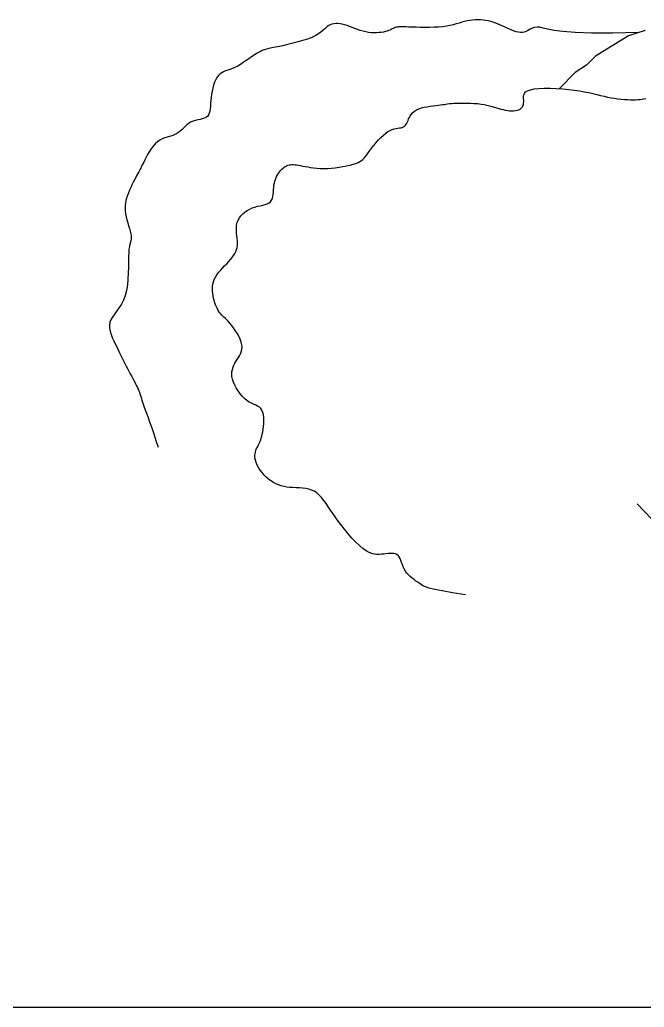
# Model space of a CAD drawing. Header units: millimetres. Extents: x 87938 to 265635, y 330093 to 434310.
# Drawn here: x 180578 to 186159, y 365241 to 374065 of the extents above; entities that cross this region are included whole.
import ezdxf

# ---------------------------------------------------------------- set-up
doc = ezdxf.new("R2010")
doc.units = ezdxf.units.MM
doc.layers.add('www.cad-blocks.net', color=7, linetype='Continuous')

# ---------------------------------------------------------------- blocks, each defined once
blk = doc.blocks.new('A$C315A1E4F')
for p, q in [((1807.4, 8022.1), (1793.6, 8017.4)), ((1822.3, 8025.1), (1807.4, 8022.1)), ((1838.1, 8026.4), (1822.3, 8025.1)), ((1854.9, 8026), (1838.1, 8026.4)), ((1872.6, 8024.1), (1854.9, 8026)), ((1891, 8020.7), (1872.6, 8024.1)), ((2817.4, 8023.6), (2792.8, 8016.9)), ((2840.6, 8030.3), (2817.4, 8023.6)), ((2862.7, 8036.9), (2840.6, 8030.3)), ((2884.3, 8042.9), (2862.7, 8036.9)), ((2905.7, 8048.1), (2884.3, 8042.9)), ((2927.3, 8052.2), (2905.7, 8048.1)), ((2949, 8055.1), (2927.3, 8052.2)), ((2970.8, 8056.9), (2949, 8055.1)), ((2992.5, 8057.4), (2970.8, 8056.9)), ((3014.2, 8056.9), (2992.5, 8057.4)), ((3035.6, 8055.1), (3014.2, 8056.9)), ((3056.7, 8052.2), (3035.6, 8055.1)), ((3077.5, 8048.1), (3056.7, 8052.2)), ((3097.8, 8042.9), (3077.5, 8048.1)), ((3117.7, 8036.7), (3097.8, 8042.9)), ((3137.2, 8029.7), (3117.7, 8036.7)), ((3156.5, 8022), (3137.2, 8029.7)), ((3175.5, 8013.9), (3156.5, 8022)), ((1698.6, 7943), (1676.2, 7929.6)), ((1717.2, 7956.3), (1698.6, 7943)), ((1732.7, 7969.2), (1717.2, 7956.3)), ((1745.9, 7981.4), (1732.7, 7969.2)), ((1757.8, 7992.6), (1745.9, 7981.4)), ((1769.2, 8002.5), (1757.8, 7992.6)), ((1780.9, 8010.8), (1769.2, 8002.5)), ((1793.6, 8017.4), (1780.9, 8010.8)), ((1910.3, 8015.8), (1891, 8020.7)), ((1930.2, 8009.6), (1910.3, 8015.8)), ((1950.8, 8002.3), (1930.2, 8009.6)), ((1971.8, 7994.4), (1950.8, 8002.3)), ((1993.3, 7986.3), (1971.8, 7994.4)), ((2015.2, 7978.2), (1993.3, 7986.3)), ((2037.3, 7970.7), (2015.2, 7978.2)), ((2059.6, 7964), (2037.3, 7970.7)), ((2082, 7958.6), (2059.6, 7964)), ((2104.4, 7954.7), (2082, 7958.6)), ((2126.5, 7952.3), (2104.4, 7954.7)), ((2148.1, 7951.3), (2126.5, 7952.3)), ((2169.1, 7951.5), (2148.1, 7951.3)), ((2189.1, 7952.7), (2169.1, 7951.5)), ((2208, 7954.8), (2189.1, 7952.7)), ((2225.4, 7957.6), (2208, 7954.8)), ((2241.3, 7961.1), (2225.4, 7957.6)), ((2255.3, 7965), (2241.3, 7961.1)), ((2267.7, 7969.3), (2255.3, 7965)), ((2278.7, 7973.7), (2267.7, 7969.3)), ((2288.6, 7978.2), (2278.7, 7973.7)), ((2297.5, 7982.5), (2288.6, 7978.2)), ((2305.7, 7986.6), (2297.5, 7982.5)), ((2313.4, 7990.3), (2305.7, 7986.6)), ((2320.9, 7993.4), (2313.4, 7990.3)), ((2328.5, 7995.9), (2320.9, 7993.4)), ((2336.6, 7997.7), (2328.5, 7995.9)), ((2345.9, 7998.9), (2336.6, 7997.7)), ((2357, 7999.6), (2345.9, 7998.9)), ((2370.4, 7999.9), (2357, 7999.6)), ((2386.7, 7999.7), (2370.4, 7999.9)), ((2406.5, 7999.2), (2386.7, 7999.7)), ((2430.4, 7998.4), (2406.5, 7999.2)), ((2458.7, 7997.4), (2430.4, 7998.4)), ((2490.7, 7996.3), (2458.7, 7997.4)), ((2525.5, 7995.5), (2490.7, 7996.3)), ((2562, 7995), (2525.5, 7995.5)), ((2599.3, 7995.1), (2562, 7995)), ((2636.5, 7995.9), (2599.3, 7995.1)), ((2672.6, 7997.8), (2636.5, 7995.9)), ((2706.7, 8000.9), (2672.6, 7997.8)), ((2737.9, 8005.2), (2706.7, 8000.9)), ((2766.5, 8010.7), (2737.9, 8005.2)), ((2792.8, 8016.9), (2766.5, 8010.7)), ((3194.4, 8005.5), (3175.5, 8013.9)), ((3213.1, 7996.9), (3194.4, 8005.5)), ((3231.8, 7988.4), (3213.1, 7996.9)), ((3250.4, 7980.2), (3231.8, 7988.4)), ((3268.9, 7972.5), (3250.4, 7980.2)), ((3287.1, 7965.8), (3268.9, 7972.5)), ((3304.9, 7960.2), (3287.1, 7965.8)), ((3322, 7956.1), (3304.9, 7960.2)), ((3338.5, 7953.8), (3322, 7956.1)), ((3354.1, 7953.7), (3338.5, 7953.8)), ((3368.6, 7956.1), (3354.1, 7953.7)), ((3382.2, 7961.1), (3368.6, 7956.1)), ((3395.1, 7967.9), (3382.2, 7961.1)), ((3408.1, 7975.7), (3395.1, 7967.9)), ((3421.8, 7983.5), (3408.1, 7975.7)), ((3436.8, 7990.3), (3421.8, 7983.5)), ((3453.7, 7995.3), (3436.8, 7990.3)), ((3473.1, 7997.5), (3453.7, 7995.3)), ((3495.6, 7995.9), (3473.1, 7997.5)), ((3522.6, 7990.1), (3495.6, 7995.9)), ((3559.3, 7981.3), (3522.6, 7990.1)), ((3611.2, 7971), (3559.3, 7981.3)), ((3684.1, 7960.9), (3611.2, 7971)), ((3784, 7952.6), (3684.1, 7960.9)), ((3916.4, 7947.7), (3784, 7952.6)), ((4087.3, 7947.9), (3916.4, 7947.7)), ((4302.4, 7954.6), (4087.3, 7947.9)), ((4351.7, 7971), (4217.3, 7926.3)), ((1499.3, 7868.8), (1458.2, 7858.7)), ((1540.4, 7879.7), (1499.3, 7868.8)), ((1579.9, 7891.3), (1540.4, 7879.7)), ((1616.5, 7903.5), (1579.9, 7891.3)), ((1649, 7916.3), (1616.5, 7903.5)), ((1676.2, 7929.6), (1649, 7916.3)), ((4217.3, 7926.3), (3948.5, 7762.2)), ((1193.6, 7782.1), (1174.8, 7769.8)), ((1210.4, 7792.2), (1193.6, 7782.1)), ((1226.1, 7800.4), (1210.4, 7792.2)), ((1241.5, 7807.1), (1226.1, 7800.4)), ((1257.6, 7812.8), (1241.5, 7807.1)), ((1275.4, 7818), (1257.6, 7812.8)), ((1295.7, 7823), (1275.4, 7818)), ((1319.6, 7828.3), (1295.7, 7823)), ((1347.8, 7834.3), (1319.6, 7828.3)), ((1381.1, 7841.4), (1347.8, 7834.3)), ((1418.3, 7849.5), (1381.1, 7841.4)), ((1458.2, 7858.7), (1418.3, 7849.5)), ((1087.2, 7709.7), (1064.1, 7695)), ((1110.2, 7725.2), (1087.2, 7709.7)), ((1132.7, 7740.7), (1110.2, 7725.2)), ((1154.4, 7755.8), (1132.7, 7740.7)), ((1174.8, 7769.8), (1154.4, 7755.8)), ((3948.5, 7762.2), (3873.8, 7687.6)), ((911.6, 7627.5), (897.7, 7617.9)), ((926.6, 7635.1), (911.6, 7627.5)), ((942.8, 7641.6), (926.6, 7635.1)), ((960.2, 7647.5), (942.8, 7641.6)), ((978.8, 7653.8), (960.2, 7647.5)), ((998.5, 7661.1), (978.8, 7653.8)), ((1019.3, 7670.2), (998.5, 7661.1)), ((1041.3, 7681.6), (1019.3, 7670.2)), ((1064.1, 7695), (1041.3, 7681.6)), ((3784.2, 7627.9), (3652.9, 7497.4)), ((3873.8, 7687.6), (3784.2, 7627.9)), ((853.8, 7550.2), (845.8, 7527.2)), ((863, 7571.2), (853.8, 7550.2)), ((873.4, 7589.9), (863, 7571.2)), ((885, 7605.5), (873.4, 7589.9)), ((897.7, 7617.9), (885, 7605.5)), ((833.2, 7477.5), (828.6, 7451.9)), ((838.9, 7502.8), (833.2, 7477.5)), ((845.8, 7527.2), (838.9, 7502.8)), ((3370.2, 7459.1), (3380.1, 7470.8)), ((3380.1, 7470.8), (3395.9, 7480.9)), ((3395.9, 7480.9), (3419, 7489.1)), ((3419, 7489.1), (3450.2, 7495.1)), ((3450.2, 7495.1), (3488.4, 7498.8)), ((3488.4, 7498.8), (3532, 7500.6)), ((3532, 7500.6), (3579.3, 7500.5)), ((3579.3, 7500.5), (3628.9, 7498.9)), ((3628.9, 7498.9), (3679.1, 7495.8)), ((3679.1, 7495.8), (3728.4, 7491.4)), ((3728.4, 7491.4), (3775.1, 7486)), ((3775.1, 7486), (3818, 7479.7)), ((3818, 7479.7), (3857.3, 7472.7)), ((3857.3, 7472.7), (3893.5, 7465.3)), ((3893.5, 7465.3), (3927.1, 7457.7)), ((822.9, 7401.7), (821.3, 7377.9)), ((825.2, 7426.5), (822.9, 7401.7)), ((828.6, 7451.9), (825.2, 7426.5)), ((2798.3, 7379), (2821.2, 7380)), ((2821.2, 7380), (2847, 7380.6)), ((2847, 7380.6), (2874.8, 7380.8)), ((2874.8, 7380.8), (2903.9, 7380.5)), ((2903.9, 7380.5), (2933.6, 7379.6)), ((2933.6, 7379.6), (2963.2, 7378.1)), ((3363.3, 7432.7), (3365.1, 7446.2)), ((3363.7, 7418.7), (3363.3, 7432.7)), ((3364.8, 7404.9), (3363.7, 7418.7)), ((3364.6, 7379), (3365.5, 7391.5)), ((3365.5, 7391.5), (3364.8, 7404.9)), ((3365.1, 7446.2), (3370.2, 7459.1)), ((3927.1, 7457.7), (3958.7, 7450)), ((3958.7, 7450), (3988.6, 7442.6)), ((3988.6, 7442.6), (4017.6, 7435.6)), ((4017.6, 7435.6), (4046.1, 7429.3)), ((4046.1, 7429.3), (4074.4, 7423.9)), ((4074.4, 7423.9), (4102.5, 7419.2)), ((4102.5, 7419.2), (4130.1, 7415.4)), ((4130.1, 7415.4), (4157.1, 7412.4)), ((4157.1, 7412.4), (4183.2, 7410.1)), ((4183.2, 7410.1), (4208.2, 7408.5)), ((4208.2, 7408.5), (4231.9, 7407.6)), ((4231.9, 7407.6), (4254, 7407.3)), ((4254, 7407.3), (4274.4, 7407.6)), ((4274.4, 7407.6), (4293.2, 7408.4)), ((4293.2, 7408.4), (4310.7, 7409.8)), ((4310.7, 7409.8), (4326.9, 7411.6)), ((4326.9, 7411.6), (4342, 7413.9)), ((4342, 7413.9), (4356.4, 7416.6)), ((814.9, 7315.4), (810.5, 7298.5)), ((817.8, 7334.5), (814.9, 7315.4)), ((819.7, 7355.4), (817.8, 7334.5)), ((821.3, 7377.9), (819.7, 7355.4)), ((2452.3, 7291), (2463.2, 7303.5)), ((2463.2, 7303.5), (2476.5, 7315.2)), ((2476.5, 7315.2), (2492.7, 7325.4)), ((2492.7, 7325.4), (2511.9, 7334)), ((2511.9, 7334), (2533.6, 7341.1)), ((2533.6, 7341.1), (2557, 7346.8)), ((2557, 7346.8), (2581.3, 7351.4)), ((2581.3, 7351.4), (2605.8, 7355.1)), ((2605.8, 7355.1), (2629.6, 7358.2)), ((2629.6, 7358.2), (2652, 7360.8)), ((2652, 7360.8), (2672.3, 7363.2)), ((2672.3, 7363.2), (2689.9, 7365.6)), ((2689.9, 7365.6), (2705.3, 7367.9)), ((2705.3, 7367.9), (2719.4, 7370.1)), ((2719.4, 7370.1), (2732.9, 7372.3)), ((2732.9, 7372.3), (2746.8, 7374.2)), ((2746.8, 7374.2), (2761.8, 7376)), ((2761.8, 7376), (2778.7, 7377.6)), ((2778.7, 7377.6), (2798.3, 7379)), ((2963.2, 7378.1), (2991.8, 7375.8)), ((2991.8, 7375.8), (3018.9, 7372.7)), ((3018.9, 7372.7), (3043.8, 7368.7)), ((3043.8, 7368.7), (3066.6, 7364)), ((3066.6, 7364), (3087.7, 7358.9)), ((3087.7, 7358.9), (3107.5, 7353.4)), ((3107.5, 7353.4), (3126.2, 7347.7)), ((3126.2, 7347.7), (3144.3, 7342.1)), ((3144.3, 7342.1), (3161.9, 7336.7)), ((3161.9, 7336.7), (3179.6, 7331.7)), ((3179.6, 7331.7), (3197.4, 7327.3)), ((3197.4, 7327.3), (3215.3, 7323.6)), ((3215.3, 7323.6), (3233.1, 7320.7)), ((3233.1, 7320.7), (3250.5, 7318.7)), ((3250.5, 7318.7), (3267.3, 7317.8)), ((3267.3, 7317.8), (3283.3, 7318)), ((3283.3, 7318), (3298.2, 7319.5)), ((3298.2, 7319.5), (3311.9, 7322.3)), ((3311.9, 7322.3), (3324.2, 7326.5)), ((3324.2, 7326.5), (3334.9, 7332.2)), ((3334.9, 7332.2), (3344.1, 7339.2)), ((3344.1, 7339.2), (3351.7, 7347.5)), ((3351.7, 7347.5), (3357.7, 7356.9)), ((3357.7, 7356.9), (3362, 7367.4)), ((3362, 7367.4), (3364.6, 7379)), ((663.5, 7227.5), (647.3, 7218)), ((680.9, 7234.8), (663.5, 7227.5)), ((699.1, 7240.1), (680.9, 7234.8)), ((717.7, 7244.3), (699.1, 7240.1)), ((736, 7248.1), (717.7, 7244.3)), ((753.4, 7252), (736, 7248.1)), ((769.5, 7256.9), (753.4, 7252)), ((783.7, 7263.4), (769.5, 7256.9)), ((795.4, 7272.3), (783.7, 7263.4)), ((804.2, 7284), (795.4, 7272.3)), ((810.5, 7298.5), (804.2, 7284)), ((2415.5, 7217.9), (2420.2, 7227.8)), ((2420.2, 7227.8), (2425, 7239.1)), ((2425, 7239.1), (2430.2, 7251.5)), ((2430.2, 7251.5), (2436.2, 7264.5)), ((2436.2, 7264.5), (2443.5, 7277.8)), ((2443.5, 7277.8), (2452.3, 7291)), ((560.2, 7141), (544, 7130.6)), ((575.3, 7153.1), (560.2, 7141)), ((589.7, 7166.3), (575.3, 7153.1)), ((603.7, 7180), (589.7, 7166.3)), ((617.8, 7193.6), (603.7, 7180)), ((632.2, 7206.4), (617.8, 7193.6)), ((647.3, 7218), (632.2, 7206.4)), ((2243.8, 7136.5), (2262.4, 7149)), ((2262.4, 7149), (2280.3, 7158.5)), ((2280.3, 7158.5), (2297.3, 7165.4)), ((2297.3, 7165.4), (2313.5, 7170.4)), ((2313.5, 7170.4), (2328.6, 7173.9)), ((2328.6, 7173.9), (2342.6, 7176.4)), ((2342.6, 7176.4), (2355.3, 7178.5)), ((2355.3, 7178.5), (2366.7, 7180.6)), ((2366.7, 7180.6), (2376.6, 7183.3)), ((2376.6, 7183.3), (2385.2, 7186.7)), ((2385.2, 7186.7), (2392.8, 7190.9)), ((2392.8, 7190.9), (2399.4, 7196)), ((2399.4, 7196), (2405.2, 7202.1)), ((2405.2, 7202.1), (2410.5, 7209.4)), ((2410.5, 7209.4), (2415.5, 7217.9)), ((389.7, 7065.9), (371.5, 7049.3)), ((408.8, 7079.1), (389.7, 7065.9)), ((428.5, 7089.3), (408.8, 7079.1)), ((448.6, 7097.3), (428.5, 7089.3)), ((468.7, 7103.8), (448.6, 7097.3)), ((488.6, 7109.7), (468.7, 7103.8)), ((508, 7115.6), (488.6, 7109.7)), ((526.6, 7122.3), (508, 7115.6)), ((544, 7130.6), (526.6, 7122.3)), ((2148.8, 7037.6), (2167, 7059.8)), ((2167, 7059.8), (2185.9, 7081.6)), ((2185.9, 7081.6), (2205.2, 7102.2)), ((2205.2, 7102.2), (2224.6, 7120.7)), ((2224.6, 7120.7), (2243.8, 7136.5)), ((323.5, 6985.7), (309.9, 6962.9)), ((338.3, 7008.3), (323.5, 6985.7)), ((354.4, 7029.8), (338.3, 7008.3)), ((371.5, 7049.3), (354.4, 7029.8)), ((2102, 6976), (2116, 6994.9)), ((2116, 6994.9), (2131.7, 7015.7)), ((2131.7, 7015.7), (2148.8, 7037.6)), ((277.7, 6901.8), (270.1, 6886.5)), ((286.9, 6920.1), (277.7, 6901.8)), ((297.7, 6940.7), (286.9, 6920.1)), ((309.9, 6962.9), (297.7, 6940.7)), ((2019.5, 6898.1), (2034.6, 6905.6)), ((2034.6, 6905.6), (2047.5, 6913.7)), ((2047.5, 6913.7), (2058.7, 6922.9)), ((2058.7, 6922.9), (2069, 6933.3)), ((2069, 6933.3), (2079.2, 6945.4)), ((2079.2, 6945.4), (2089.9, 6959.5)), ((2089.9, 6959.5), (2102, 6976)), ((237.3, 6822.6), (230.4, 6809.8)), ((243.1, 6833.6), (237.3, 6822.6)), ((248.2, 6843.5), (243.1, 6833.6)), ((253.2, 6853), (248.2, 6843.5)), ((258.2, 6862.9), (253.2, 6853)), ((263.7, 6873.8), (258.2, 6862.9)), ((270.1, 6886.5), (263.7, 6873.8)), ((1375.5, 6813.8), (1383.6, 6824.9)), ((1383.6, 6824.9), (1392, 6835)), ((1392, 6835), (1400.7, 6844.3)), ((1400.7, 6844.3), (1409.8, 6852.6)), ((1409.8, 6852.6), (1419.1, 6859.9)), ((1419.1, 6859.9), (1428.7, 6866.2)), ((1428.7, 6866.2), (1438.6, 6871.4)), ((1438.6, 6871.4), (1448.7, 6875.4)), ((1448.7, 6875.4), (1459.2, 6878.4)), ((1459.2, 6878.4), (1470, 6880.2)), ((1470, 6880.2), (1481.3, 6880.9)), ((1481.3, 6880.9), (1493.3, 6880.7)), ((1493.3, 6880.7), (1506.1, 6879.6)), ((1506.1, 6879.6), (1519.9, 6877.7)), ((1519.9, 6877.7), (1535, 6875.3)), ((1535, 6875.3), (1551.5, 6872.3)), ((1551.5, 6872.3), (1569.5, 6868.9)), ((1569.5, 6868.9), (1589.3, 6865.3)), ((1589.3, 6865.3), (1610.8, 6861.6)), ((1610.8, 6861.6), (1633.9, 6858)), ((1633.9, 6858), (1658.5, 6854.8)), ((1658.5, 6854.8), (1684.6, 6852.2)), ((1684.6, 6852.2), (1712.2, 6850.3)), ((1712.2, 6850.3), (1741, 6849.6)), ((1741, 6849.6), (1771.2, 6850.1)), ((1771.2, 6850.1), (1802.4, 6851.9)), ((1802.4, 6851.9), (1834.1, 6855.1)), ((1834.1, 6855.1), (1865.8, 6859.4)), ((1865.8, 6859.4), (1896.8, 6864.6)), ((1896.8, 6864.6), (1926.5, 6870.6)), ((1926.5, 6870.6), (1954.2, 6877.1)), ((1954.2, 6877.1), (1979.3, 6883.9)), ((1979.3, 6883.9), (2001.2, 6891)), ((2001.2, 6891), (2019.5, 6898.1)), ((203.2, 6758.1), (192.8, 6737.7)), ((213.1, 6777.2), (203.2, 6758.1)), ((222.3, 6794.6), (213.1, 6777.2)), ((230.4, 6809.8), (222.3, 6794.6)), ((1339.3, 6728.8), (1343.3, 6745.2)), ((1343.3, 6745.2), (1348.3, 6760.7)), ((1348.3, 6760.7), (1354.1, 6775.3)), ((1354.1, 6775.3), (1360.6, 6789)), ((1360.6, 6789), (1367.8, 6801.8)), ((1367.8, 6801.8), (1375.5, 6813.8)), ((162.2, 6672.4), (153.3, 6650.7)), ((172, 6694.4), (162.2, 6672.4)), ((182.3, 6716.3), (172, 6694.4)), ((192.8, 6737.7), (182.3, 6716.3)), ((1332.1, 6656.4), (1333.2, 6674.9)), ((1333.2, 6674.9), (1334.5, 6693.5)), ((1334.5, 6693.5), (1336.3, 6711.5)), ((1336.3, 6711.5), (1339.3, 6728.8)), ((133.7, 6588.4), (130, 6568)), ((138.9, 6608.8), (133.7, 6588.4)), ((145.5, 6629.5), (138.9, 6608.8)), ((153.3, 6650.7), (145.5, 6629.5)), ((1295.8, 6569.9), (1308, 6579.3)), ((1308, 6579.3), (1317.1, 6591.2)), ((1317.1, 6591.2), (1323.5, 6605.3)), ((1323.5, 6605.3), (1327.8, 6621.1)), ((1327.8, 6621.1), (1330.4, 6638.3)), ((1330.4, 6638.3), (1332.1, 6656.4)), ((127.7, 6547.3), (127, 6526.2)), ((127, 6526.2), (128.1, 6504.3)), ((130, 6568), (127.7, 6547.3)), ((128.1, 6504.3), (130.9, 6481.6)), ((1100.3, 6495.5), (1119, 6508.5)), ((1119, 6508.5), (1139, 6519.7)), ((1139, 6519.7), (1159.9, 6528.9)), ((1159.9, 6528.9), (1181.4, 6536.3)), ((1181.4, 6536.3), (1203, 6542.1)), ((1203, 6542.1), (1224.2, 6547.1)), ((1224.2, 6547.1), (1244.6, 6551.8)), ((1244.6, 6551.8), (1263.6, 6556.7)), ((1263.6, 6556.7), (1280.9, 6562.6)), ((1280.9, 6562.6), (1295.8, 6569.9)), ((130.9, 6481.6), (135.5, 6457.8)), ((135.5, 6457.8), (141.4, 6433.3)), ((141.4, 6433.3), (148.1, 6408.7)), ((1037, 6409.3), (1044.5, 6428.9)), ((1044.5, 6428.9), (1054.9, 6447.5)), ((1054.9, 6447.5), (1067.9, 6464.9)), ((1067.9, 6464.9), (1083.1, 6480.9)), ((1083.1, 6480.9), (1100.3, 6495.5)), ((148.1, 6408.7), (155.2, 6384.6)), ((155.2, 6384.6), (162, 6361.4)), ((162, 6361.4), (168, 6339.6)), ((168, 6339.6), (172.7, 6319.8)), ((1030.9, 6367.7), (1032.6, 6388.8)), ((1031.1, 6346.3), (1030.9, 6367.7)), ((1032.7, 6324.7), (1031.1, 6346.3)), ((1032.6, 6388.8), (1037, 6409.3)), ((172.9, 6263), (169.5, 6250)), ((172.7, 6319.8), (175.7, 6302.5)), ((175.4, 6275.2), (172.9, 6263)), ((176.5, 6288), (175.4, 6275.2)), ((175.7, 6302.5), (176.5, 6288)), ((1035, 6303.3), (1032.7, 6324.7)), ((1037.5, 6282.2), (1035, 6303.3)), ((1039.4, 6261.9), (1037.5, 6282.2)), ((1040.2, 6242.4), (1039.4, 6261.9)), ((158.3, 6194.2), (155.8, 6165.8)), ((161.7, 6216.9), (158.3, 6194.2)), ((165.6, 6235), (161.7, 6216.9)), ((169.5, 6250), (165.6, 6235)), ((1026, 6174), (1032.2, 6190.1)), ((1032.2, 6190.1), (1036.6, 6206.7)), ((1036.6, 6206.7), (1039.3, 6224.1)), ((1039.3, 6224.1), (1040.2, 6242.4)), ((154.5, 6130.8), (154, 6090.4)), ((155.8, 6165.8), (154.5, 6130.8)), ((968.5, 6093.4), (983.5, 6110.2)), ((983.5, 6110.2), (996.7, 6126.5)), ((996.7, 6126.5), (1008.3, 6142.4)), ((1008.3, 6142.4), (1018, 6158.1)), ((1018, 6158.1), (1026, 6174)), ((153.5, 6046), (152.4, 5999.2)), ((154, 6090.4), (153.5, 6046)), ((886.4, 6003.1), (901.9, 6021.7)), ((901.9, 6021.7), (918.5, 6040.2)), ((918.5, 6040.2), (935.4, 6058.3)), ((935.4, 6058.3), (952.3, 6076.1)), ((952.3, 6076.1), (968.5, 6093.4)), ((150, 5951.4), (145.6, 5904.2)), ((152.4, 5999.2), (150, 5951.4)), ((844.3, 5927.6), (851.2, 5946.5)), ((851.2, 5946.5), (860.6, 5965.4)), ((860.6, 5965.4), (872.4, 5984.3)), ((872.4, 5984.3), (886.4, 6003.1)), ((138.7, 5859.1), (128.4, 5817.6)), ((145.6, 5904.2), (138.7, 5859.1)), ((836, 5871), (836.9, 5889.8)), ((836.6, 5852.1), (836, 5871)), ((836.9, 5889.8), (839.6, 5908.7)), ((839.6, 5908.7), (844.3, 5927.6)), ((114.5, 5780.9), (97.8, 5748.5)), ((128.4, 5817.6), (114.5, 5780.9)), ((838.6, 5833.2), (836.6, 5852.1)), ((841.7, 5814.3), (838.6, 5833.2)), ((845.6, 5795.4), (841.7, 5814.3)), ((850.4, 5776.8), (845.6, 5795.4)), ((856, 5758.6), (850.4, 5776.8)), ((79.4, 5719.7), (60.6, 5693.6)), ((97.8, 5748.5), (79.4, 5719.7)), ((862.1, 5741.1), (856, 5758.6)), ((868.9, 5724.5), (862.1, 5741.1)), ((876.2, 5708.9), (868.9, 5724.5)), ((884, 5694.7), (876.2, 5708.9)), ((13, 5624.2), (4, 5601.3)), ((26.2, 5646.7), (13, 5624.2)), ((42.5, 5669.5), (26.2, 5646.7)), ((60.6, 5693.6), (42.5, 5669.5)), ((892.1, 5682.1), (884, 5694.7)), ((900.5, 5671), (892.1, 5682.1)), ((909.4, 5661.2), (900.5, 5671)), ((918.7, 5652), (909.4, 5661.2)), ((928.7, 5642.7), (918.7, 5652)), ((939.4, 5632.9), (928.7, 5642.7)), ((951, 5621.9), (939.4, 5632.9)), ((963.5, 5609.1), (951, 5621.9)), ((4, 5601.3), (0, 5577.5)), ((0, 5577.5), (0.6, 5552.7)), ((0.6, 5552.7), (5.1, 5527.3)), ((977.2, 5593.9), (963.5, 5609.1)), ((991.8, 5576), (977.2, 5593.9)), ((1007, 5555.7), (991.8, 5576)), ((1022.2, 5533.7), (1007, 5555.7)), ((5.1, 5527.3), (12.7, 5501.5)), ((12.7, 5501.5), (22.6, 5475.6)), ((22.6, 5475.6), (34.1, 5449.9)), ((1036.6, 5510.5), (1022.2, 5533.7)), ((1049.7, 5486.7), (1036.6, 5510.5)), ((1060.9, 5462.9), (1049.7, 5486.7)), ((1069.5, 5439.7), (1060.9, 5462.9)), ((34.1, 5449.9), (46.4, 5424.6)), ((46.4, 5424.6), (58.7, 5399.9)), ((58.7, 5399.9), (70.5, 5376.1)), ((70.5, 5376.1), (81.8, 5353.1)), ((1074.8, 5417.6), (1069.5, 5439.7)), ((1070.7, 5360.7), (1075, 5378.3)), ((1076.5, 5397.2), (1074.8, 5417.6)), ((1075, 5378.3), (1076.5, 5397.2)), ((81.8, 5353.1), (92.6, 5330.7)), ((92.6, 5330.7), (103.2, 5308.8)), ((103.2, 5308.8), (113.7, 5287.3)), ((1027.6, 5282.2), (1037.2, 5297.5)), ((1037.2, 5297.5), (1046.9, 5312.7)), ((1046.9, 5312.7), (1056.1, 5328.1)), ((1056.1, 5328.1), (1064.2, 5344)), ((1064.2, 5344), (1070.7, 5360.7)), ((113.7, 5287.3), (124.2, 5266)), ((124.2, 5266), (134.8, 5244.7)), ((134.8, 5244.7), (145.8, 5223.4)), ((145.8, 5223.4), (157.2, 5201.8)), ((994.6, 5198.7), (998, 5216.9)), ((998, 5216.9), (1003.4, 5234.2)), ((1003.4, 5234.2), (1010.3, 5250.8)), ((1010.3, 5250.8), (1018.5, 5266.7)), ((1018.5, 5266.7), (1027.6, 5282.2)), ((157.2, 5201.8), (168.8, 5180.4)), ((168.8, 5180.4), (180.3, 5159.3)), ((180.3, 5159.3), (191.6, 5138.8)), ((191.6, 5138.8), (202.2, 5119.3)), ((993.4, 5179.5), (994.6, 5198.7)), ((994.9, 5159.1), (993.4, 5179.5)), ((999.2, 5137.4), (994.9, 5159.1)), ((1006.7, 5114.4), (999.2, 5137.4)), ((202.2, 5119.3), (212, 5101)), ((212, 5101), (220.6, 5084.2)), ((220.6, 5084.2), (228, 5069.2)), ((228, 5069.2), (233.8, 5056.1)), ((233.8, 5056.1), (238.4, 5044.1)), ((1017, 5090.4), (1006.7, 5114.4)), ((1029.7, 5066.3), (1017, 5090.4)), ((1044.5, 5042.6), (1029.7, 5066.3)), ((238.4, 5044.1), (242.5, 5032.3)), ((242.5, 5032.3), (246.5, 5019.8)), ((246.5, 5019.8), (250.8, 5005.4)), ((250.8, 5005.4), (256.1, 4988.4)), ((256.1, 4988.4), (262.8, 4967.7)), ((1060.9, 5019.9), (1044.5, 5042.6)), ((1078.5, 4998.9), (1060.9, 5019.9)), ((1097, 4980.1), (1078.5, 4998.9)), ((1115.8, 4964.3), (1097, 4980.1)), ((262.8, 4967.7), (271.5, 4942.4)), ((271.5, 4942.4), (282.5, 4911.7)), ((282.5, 4911.7), (295.5, 4876)), ((1134.6, 4951.7), (1115.8, 4964.3)), ((1153.2, 4941.8), (1134.6, 4951.7)), ((1171, 4933.6), (1153.2, 4941.8)), ((1187.9, 4926.1), (1171, 4933.6)), ((1203.4, 4918.5), (1187.9, 4926.1)), ((1217.3, 4909.8), (1203.4, 4918.5)), ((1229.1, 4899.2), (1217.3, 4909.8)), ((1238.7, 4885.6), (1229.1, 4899.2)), ((295.5, 4876), (310.2, 4835.7)), ((310.2, 4835.7), (326.1, 4791.6)), ((1245.7, 4868.4), (1238.7, 4885.6)), ((1250.3, 4848.3), (1245.7, 4868.4)), ((1252.8, 4825.9), (1250.3, 4848.3)), ((1253.6, 4802.1), (1252.8, 4825.9)), ((326.1, 4791.6), (342.9, 4744)), ((342.9, 4744), (360.2, 4693.6)), ((1248.3, 4730.5), (1251.1, 4753.6)), ((1251.1, 4753.6), (1252.9, 4777.8)), ((1252.9, 4777.8), (1253.6, 4802.1)), ((360.2, 4693.6), (377.6, 4640.8)), ((1228.4, 4645.9), (1233, 4659.2)), ((1233, 4659.2), (1237.3, 4673.9)), ((1237.3, 4673.9), (1241.3, 4690.5)), ((1241.3, 4690.5), (1245, 4709.3)), ((1245, 4709.3), (1248.3, 4730.5)), ((377.6, 4640.8), (394.7, 4586.3)), ((1189.9, 4560.7), (1195.3, 4574.2)), ((1195.3, 4574.2), (1201.2, 4587)), ((1201.2, 4587), (1207.2, 4599.1)), ((1207.2, 4599.1), (1212.9, 4610.7)), ((1212.9, 4610.7), (1218.4, 4622.1)), ((1218.4, 4622.1), (1223.6, 4633.7)), ((1223.6, 4633.7), (1228.4, 4645.9)), ((1181, 4515), (1182.4, 4531.1)), ((1181.8, 4497.8), (1181, 4515)), ((1185.1, 4479.4), (1181.8, 4497.8)), ((1182.4, 4531.1), (1185.5, 4546.3)), ((1185.5, 4546.3), (1189.9, 4560.7)), ((1191.3, 4460), (1185.1, 4479.4)), ((1200.1, 4439.8), (1191.3, 4460)), ((1211.2, 4419.3), (1200.1, 4439.8)), ((1224.5, 4398.8), (1211.2, 4419.3)), ((1239.5, 4378.7), (1224.5, 4398.8)), ((1256, 4359.5), (1239.5, 4378.7)), ((1273.7, 4341.5), (1256, 4359.5)), ((1292.2, 4325.2), (1273.7, 4341.5)), ((1311.4, 4310.9), (1292.2, 4325.2)), ((1331.3, 4298.5), (1311.4, 4310.9)), ((1351.8, 4287.9), (1331.3, 4298.5)), ((1373, 4279.1), (1351.8, 4287.9)), ((1394.9, 4272), (1373, 4279.1)), ((1417.6, 4266.3), (1394.9, 4272)), ((1441.2, 4262), (1417.6, 4266.3)), ((1465.5, 4259.1), (1441.2, 4262)), ((1490.7, 4257.2), (1465.5, 4259.1)), ((1516.5, 4255.9), (1490.7, 4257.2)), ((1542.5, 4254.6), (1516.5, 4255.9)), ((1568.3, 4252.8), (1542.5, 4254.6)), ((1593.7, 4249.7), (1568.3, 4252.8)), ((1618.4, 4244.9), (1593.7, 4249.7)), ((1641.9, 4237.7), (1618.4, 4244.9)), ((1664, 4227.6), (1641.9, 4237.7)), ((1684.5, 4214), (1664, 4227.6)), ((1703.8, 4197.1), (1684.5, 4214)), ((1722.4, 4176.9), (1703.8, 4197.1)), ((1740.8, 4153.6), (1722.4, 4176.9)), ((1759.8, 4127.4), (1740.8, 4153.6)), ((1779.7, 4098.3), (1759.8, 4127.4)), ((1801.1, 4066.6), (1779.7, 4098.3)), ((5428.4, 2926.4), (4287, 4126.4)), ((1824.7, 4032.4), (1801.1, 4066.6)), ((1850.8, 3996), (1824.7, 4032.4)), ((1878.9, 3958.2), (1850.8, 3996)), ((1908.5, 3920.2), (1878.9, 3958.2)), ((1938.9, 3882.9), (1908.5, 3920.2)), ((1969.7, 3847.3), (1938.9, 3882.9)), ((2000.2, 3814.6), (1969.7, 3847.3)), ((2029.8, 3785.7), (2000.2, 3814.6)), ((2057.9, 3761.7), (2029.8, 3785.7)), ((2084.1, 3743.2), (2057.9, 3761.7)), ((2108.4, 3730), (2084.1, 3743.2)), ((2131.1, 3721.1), (2108.4, 3730)), ((2152.4, 3716), (2131.1, 3721.1)), ((2172.5, 3713.8), (2152.4, 3716)), ((2191.7, 3713.8), (2172.5, 3713.8)), ((2210.1, 3715.3), (2191.7, 3713.8)), ((2228, 3717.6), (2210.1, 3715.3)), ((2245.6, 3719.9), (2228, 3717.6)), ((2262.6, 3721.8), (2245.6, 3719.9)), ((2279, 3723), (2262.6, 3721.8)), ((2294.6, 3723.1), (2279, 3723)), ((2309.1, 3721.7), (2294.6, 3723.1)), ((2322.4, 3718.5), (2309.1, 3721.7)), ((2334.3, 3713), (2322.4, 3718.5)), ((2344.6, 3705), (2334.3, 3713)), ((2353.3, 3694.2), (2344.6, 3705)), ((2360.6, 3680.9), (2353.3, 3694.2)), ((2367.2, 3665.7), (2360.6, 3680.9)), ((2373.4, 3649.1), (2367.2, 3665.7)), ((2379.7, 3631.6), (2373.4, 3649.1)), ((2386.7, 3613.8), (2379.7, 3631.6)), ((2394.8, 3596.1), (2386.7, 3613.8)), ((2404.5, 3579.1), (2394.8, 3596.1)), ((2416.1, 3563.1), (2404.5, 3579.1)), ((2429.3, 3548.3), (2416.1, 3563.1)), ((2443.7, 3534.5), (2429.3, 3548.3)), ((2458.8, 3521.6), (2443.7, 3534.5)), ((2474.3, 3509.6), (2458.8, 3521.6)), ((2489.5, 3498.5), (2474.3, 3509.6)), ((2504.2, 3488.1), (2489.5, 3498.5)), ((2517.9, 3478.3), (2504.2, 3488.1)), ((2530.8, 3469.1), (2517.9, 3478.3)), ((2545.9, 3460.1), (2530.8, 3469.1)), ((2567, 3450.8), (2545.9, 3460.1)), ((2597.9, 3440.8), (2567, 3450.8)), ((2642.1, 3429.9), (2597.9, 3440.8)), ((2703.6, 3417.4), (2642.1, 3429.9)), ((2785.9, 3403), (2703.6, 3417.4)), ((2892.9, 3386.3), (2785.9, 3403))]:
    blk.add_line(p, q)
blk = doc.blocks.new('format')
at = {"layer": 'www.cad-blocks.net', "color": 155, "true_color": 0x546d8e}
blk.add_line((102853.7, 365241.3), (265634.8, 365241.3), dxfattribs=at)

msp = doc.modelspace()

# ---------------------------------------------------------------- block references
at = {"xscale": 1.1, "yscale": 1.1, "zscale": 1.1}
msp.add_blockref('A$C315A1E4F', (181380.5, 365201.4), dxfattribs=at)
at = {"layer": 'www.cad-blocks.net'}
msp.add_blockref('format', (0, 0), dxfattribs=at)

doc.saveas('drawing.dxf')
